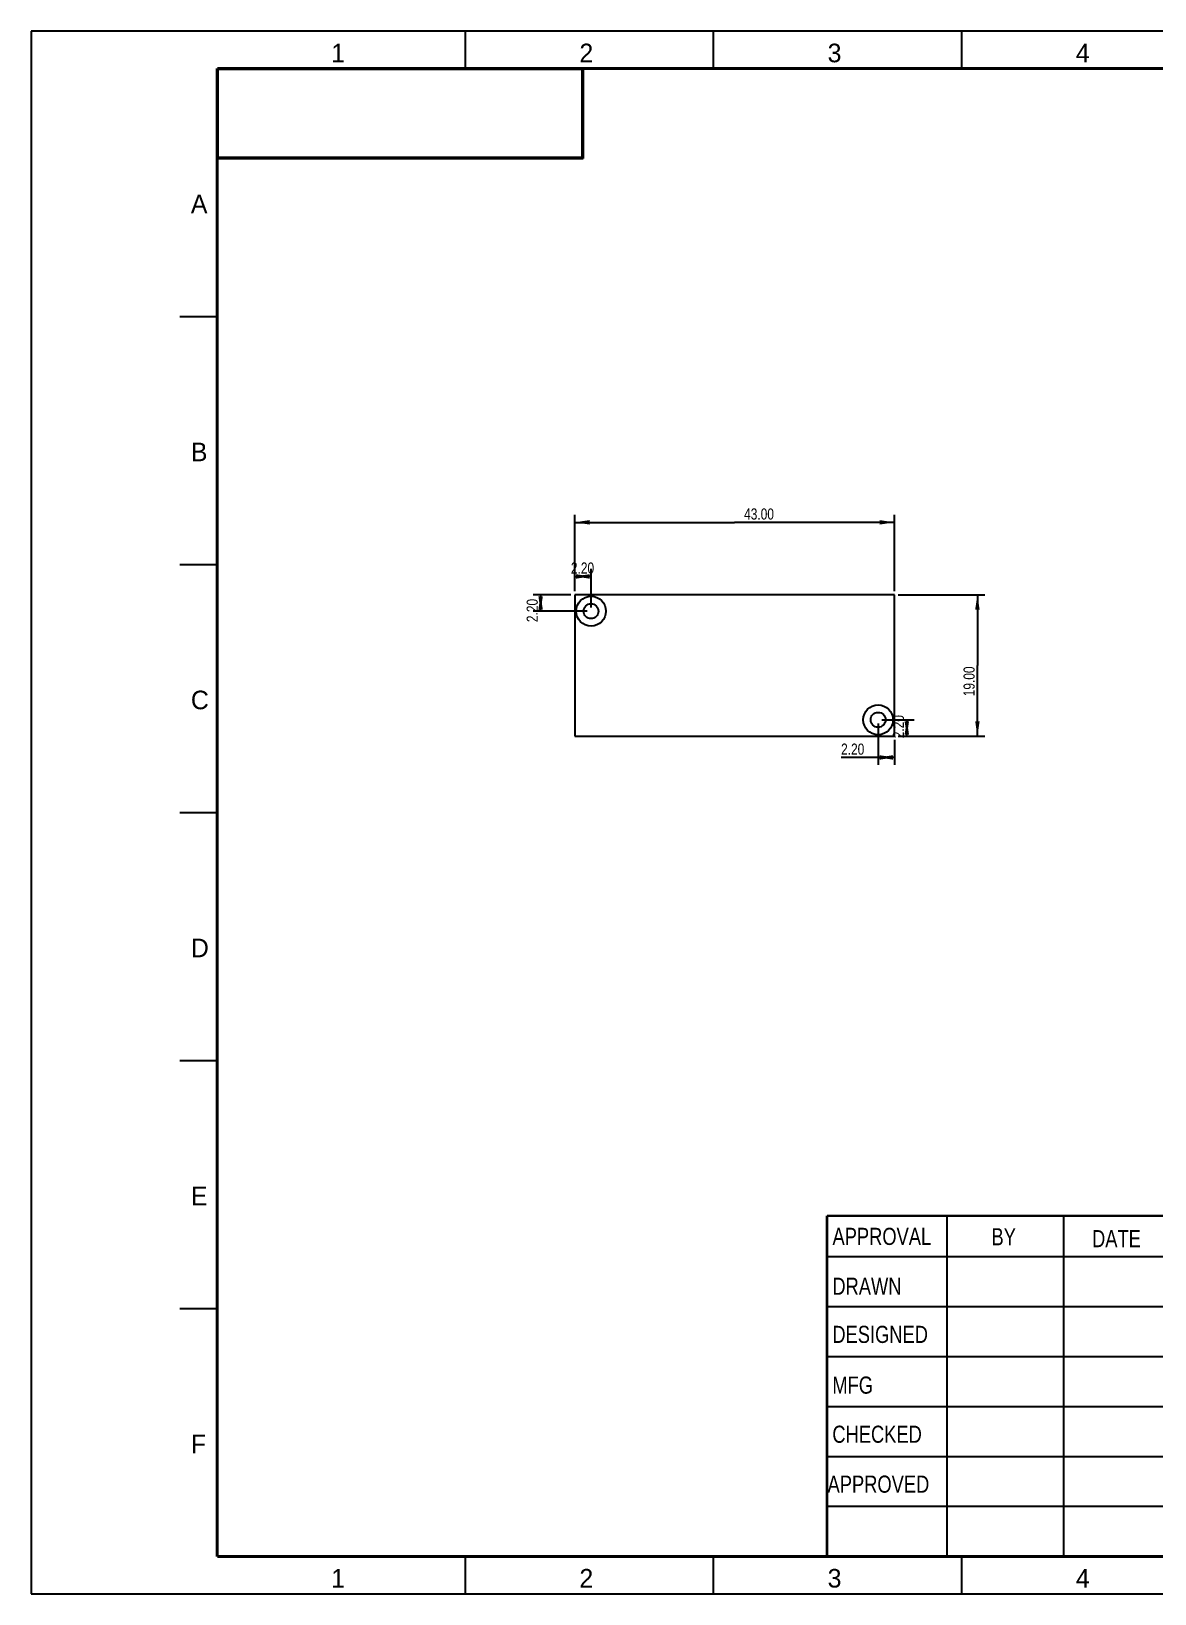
# Model space of a CAD drawing. Header units: millimetres. Extents: x 0 to 297, y 0 to 210.
# Drawn here: x 0 to 151.1, y 0 to 210 of the extents above; entities that cross this region are included whole.
import ezdxf
from ezdxf.enums import TextEntityAlignment as Align

# ---------------------------------------------------------------- set-up
doc = ezdxf.new("R2010")
doc.units = ezdxf.units.MM
doc.header["$LTSCALE"] = 16.335
doc.layers.get('0').update_dxf_attribs({"linetype": 'CONTINUOUS'})
doc.styles.get("Standard").update_dxf_attribs({"font": 'txt', "width": 0.8})
doc.dimstyles.new('DIMSTYLE_1', dxfattribs={"dimtxt": 1.5, "dimasz": 2, "dimexe": 0.18, "dimexo": 0.0625, "dimgap": 0.09, "dimtad": 1, "dimzin": 0, "dimdsep": 46, "dimtxsty": 'Standard', "dimblk": '_FILLED', "dimblk1": '_FILLED', "dimblk2": '_FILLED', "dimcen": 0.09, "dimadec": 0, "dimazin": 0, "dimtp": 0.01, "dimtm": 0.01, "dimtfac": 1, "dimtofl": 0, "dimtmove": 0, "dimatfit": 3, "dimldrblk": '_FILLED', "dimfxl": 0, "dimtolj": 1, "dimtzin": 0, "dimarcsym": 0})

# ---------------------------------------------------------------- blocks, each defined once
blk = doc.blocks.new('_FILLED')
at = {"color": 0, "linetype": 'ByBlock'}
blk.add_solid([(0, 0), (-1, 0.15), (-1, -0.15)], dxfattribs=at)
blk = doc.blocks.new('*D')
at = {"color": 2, "linetype": 'CONTINUOUS'}
for p, q in [((73.07, 134.76), (73.07, 145)), ((116.07, 134.76), (116.07, 145)), ((73.07, 144), (94.57, 144)), ((116.07, 144), (94.57, 144)), ((73.07, 134.76), (73.07, 137.73)), ((73.07, 136.73), (74.17, 136.73)), ((75.27, 136.73), (74.17, 136.73)), ((75.27, 132.56), (75.27, 137.73)), ((72.57, 134.26), (67.49, 134.26)), ((68.49, 134.26), (68.49, 133.16)), ((68.49, 132.06), (68.49, 133.16)), ((116.57, 134.26), (128.22, 134.26)), ((127.22, 134.26), (127.22, 124.76)), ((74.77, 132.06), (67.49, 132.06)), ((127.22, 115.26), (127.22, 124.76)), ((113.87, 116.96), (113.87, 111.4)), ((114.37, 117.46), (118.73, 117.46)), ((117.73, 117.46), (117.73, 116.36)), ((117.73, 115.26), (117.73, 116.36)), ((116.07, 114.76), (116.07, 111.4)), ((116.57, 115.26), (128.22, 115.26)), ((116.57, 115.26), (118.73, 115.26)), ((114.97, 112.4), (108.89, 112.4)), ((113.87, 112.4), (114.97, 112.4)), ((116.07, 112.4), (114.97, 112.4))]:
    blk.add_line(p, q, dxfattribs=at)
at = {"color": 2, "linetype": 'CONTINUOUS', "xscale": 2, "yscale": 2, "zscale": 2}
for p, rotation in [((73.07, 144), 180), ((73.07, 136.73), 180), ((68.49, 134.26), 90), ((68.49, 132.06), 270), ((127.22, 134.26), 90), ((117.73, 117.46), 90), ((117.73, 115.26), 270), ((127.22, 115.26), 270), ((113.87, 112.4), 180)]:
    blk.add_blockref('_FILLED', p, dxfattribs=dict(at, rotation=rotation))
for p in [(116.07, 144), (75.27, 136.73), (116.07, 112.4)]:
    blk.add_blockref('_FILLED', p, dxfattribs=at)
at = {"color": 2, "linetype": 'CONTINUOUS', "width": 0.8}
for s, p in [('43.00', (95.85, 144.37)), ('2.20', (72.56, 137.11)), ('2.20', (108.89, 112.77))]:
    blk.add_text(s, height=1.5, dxfattribs=at).set_placement(p)
for s, p in [('2.20', (68.11, 130.59)), ('19.00', (126.85, 120.62)), ('2.20', (117.35, 114.98))]:
    blk.add_text(s, height=1.5, rotation=90, dxfattribs=at).set_placement(p)

msp = doc.modelspace()

# ---------------------------------------------------------------- linework, layer by layer
at = {"color": 1, "linetype": 'CONTINUOUS'}
for p, q in [((0, 210.004), (0, 0.004)), ((297, 210.004), (0, 210.004)), ((58.375, 205), (58.375, 210.004)), ((91.75, 205), (91.75, 210.004)), ((125.125, 205), (125.125, 210.004)), ((19.996, 171.674), (25, 171.674)), ((19.996, 138.341), (25, 138.341)), ((19.996, 105.007), (25, 105.007)), ((19.996, 71.674), (25, 71.674)), ((19.996, 38.341), (25, 38.341)), ((58.375, 0), (58.375, 5.004)), ((91.75, 0), (91.75, 5.004)), ((125.125, 0), (125.125, 5.004)), ((0, 0.004), (297, 0.004))]:
    msp.add_line(p, q, dxfattribs=at)
at = {"color": 2, "linetype": 'CONTINUOUS'}
for p, q in [((25.088, 204.887), (74.198, 204.887)), ((25.088, 204.887), (25.088, 192.887)), ((74.198, 204.887), (74.198, 192.887)), ((25.088, 192.887), (74.198, 192.887))]:
    msp.add_line(p, q, dxfattribs=at)
at = {"color": 7, "linetype": 'CONTINUOUS'}
for p, q in [((73.069, 134.259), (73.069, 115.259)), ((116.069, 134.259), (73.069, 134.259)), ((116.069, 115.259), (116.069, 134.259)), ((73.069, 115.259), (116.069, 115.259))]:
    msp.add_line(p, q, dxfattribs=at)
at = {"color": 4, "linetype": 'CONTINUOUS'}
for p, q in [((123.124, 50.798), (123.124, 5.004)), ((138.812, 50.798), (138.812, 5.004)), ((153.21, 45.265), (106.998, 45.265)), ((153.21, 38.555), (106.998, 38.555)), ((153.21, 31.844), (106.998, 31.844)), ((153.21, 25.134), (106.998, 25.134)), ((153.21, 18.424), (106.998, 18.424)), ((153.21, 11.714), (106.998, 11.714))]:
    msp.add_line(p, q, dxfattribs=at)
at = {"color": 1, "linetype": 'CONTINUOUS'}
for points in [[(25, 5.004, 0.424, 0.424, 0), (25, 205, 0.424, 0.424, 0)], [(25, 205, 0.424, 0.424, 0), (292, 205, 0.424, 0.424, 0)], [(292, 5.004, 0.424, 0.424, 0), (25, 5.004, 0.424, 0.424, 0)]]:
    msp.add_lwpolyline(points, format="xyseb", dxfattribs=at)
at = {"color": 5, "linetype": 'CONTINUOUS'}
for points in [[(74.11, 193, 0.424, 0.424, 0), (74.11, 205, 0.424, 0.424, 0)], [(25, 193, 0.424, 0.424, 0), (74.11, 193, 0.424, 0.424, 0)], [(292, 50.798, 0.337, 0.337, 0), (106.998, 50.798, 0.337, 0.337, 0)], [(106.998, 50.798, 0.337, 0.337, 0), (106.998, 5.004, 0.337, 0.337, 0)]]:
    msp.add_lwpolyline(points, format="xyseb", dxfattribs=at)
at = {"color": 4, "linetype": 'CONTINUOUS'}
for centre in [(75.269, 132.059), (113.869, 117.459)]:
    msp.add_circle(centre, 2, dxfattribs=at)
at = {"color": 7, "linetype": 'CONTINUOUS'}
for centre in [(75.269, 132.059), (113.869, 117.459)]:
    msp.add_circle(centre, 1, dxfattribs=at)

# ---------------------------------------------------------------- texts
at = {"color": 2, "linetype": 'CONTINUOUS'}
for s, p in [('1', (40.333, 205.834)), ('2', (73.708, 205.834)), ('3', (107.083, 205.834)), ('4', (140.458, 205.834)), ('A', (21.465, 185.545)), ('B', (21.465, 152.212)), ('C', (21.465, 118.878)), ('D', (21.465, 85.545)), ('E', (21.465, 52.212)), ('F', (21.465, 18.878)), ('1', (40.333, 0.834)), ('2', (73.708, 0.834)), ('3', (107.083, 0.834)), ('4', (140.458, 0.834))]:
    msp.add_text(s, height=2.5, dxfattribs=at).set_placement(p)
at = {"color": 5, "linetype": 'CONTINUOUS', "width": 0.8}
for s, p in [('APPROVAL', (114.371, 46.881)), ('BY', (130.756, 46.83)), ('DATE', (145.918, 46.579))]:
    msp.add_text(s, height=2.3, dxfattribs=at).set_placement(p, align=Align.CENTER)
for s, p in [('DRAWN', (107.718, 40.184)), ('DESIGNED', (107.718, 33.71)), ('MFG', (107.718, 26.89)), ('CHECKED', (107.718, 20.289)), ('APPROVED', (107.076, 13.579))]:
    msp.add_text(s, height=2.3, dxfattribs=at).set_placement(p)

# ---------------------------------------------------------------- dimensions: what is measured, and where the dimension line sits
at = {"color": 2, "linetype": 'CONTINUOUS'}
for base, p2, middle in [((116.069, 143.998), (116.069, 134.759), (98.848, 145.123)), ((75.269, 136.73), (75.269, 132.559), (74.964, 137.855))]:
    dim = msp.add_linear_dim(base=base, p1=(73.069, 134.759), p2=p2, dimstyle='DIMSTYLE_1', dxfattribs=at)
    dim.commit()
    dim.dimension.update_dxf_attribs({"geometry": '*D', "text_midpoint": middle, "dimtype": 160})
for base, p1, p2, angle, middle in [((127.222, 115.259), (116.569, 134.259), (116.569, 115.259), 270, (126.097, 123.622)), ((68.488, 132.059), (72.569, 134.259), (74.769, 132.059), 270, (67.363, 132.991)), ((117.726, 117.459), (116.569, 115.259), (114.369, 117.459), 90, (116.601, 117.375)), ((113.869, 112.395), (116.069, 114.759), (113.869, 116.959), 180, (111.285, 113.52))]:
    dim = msp.add_linear_dim(base=base, p1=p1, p2=p2, angle=angle, dimstyle='DIMSTYLE_1', dxfattribs=at)
    dim.commit()
    dim.dimension.update_dxf_attribs({"geometry": '*D', "text_midpoint": middle, "dimtype": 160})

doc.saveas('drawing.dxf')
